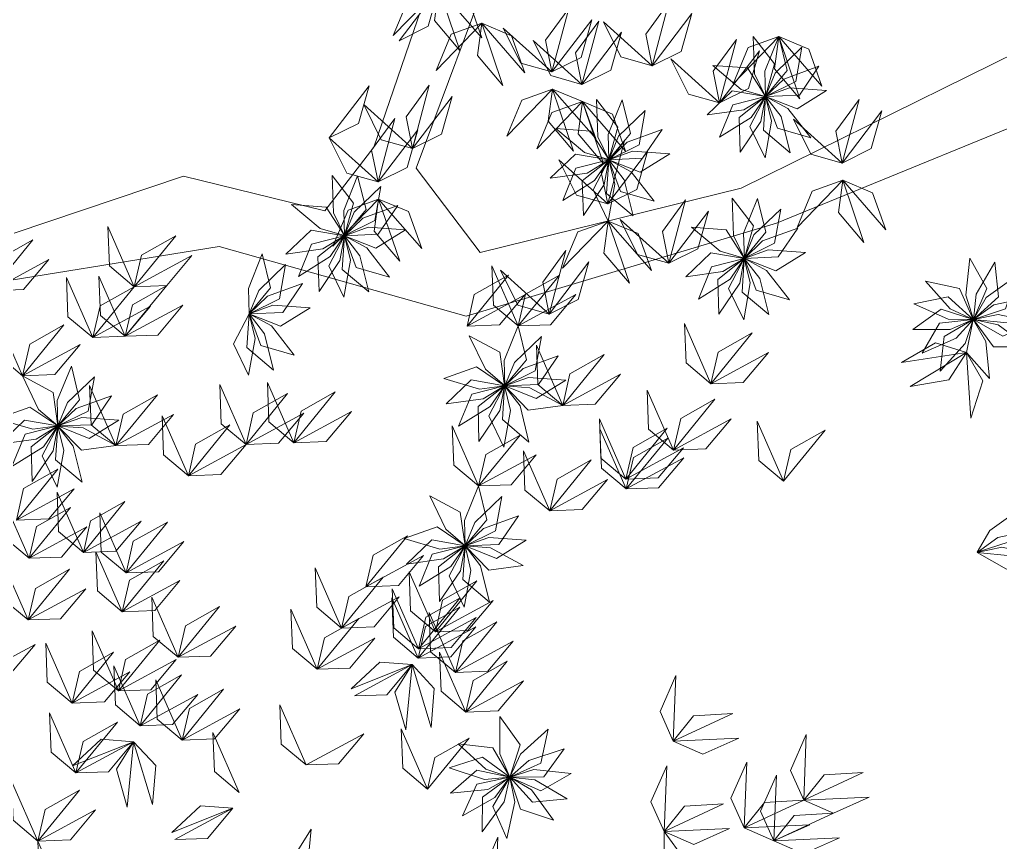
# Model space of a CAD drawing. Header units: inches. Extents: x 15 to 22798, y 21 to 21519.
# Drawn here: x 17793.2 to 17882.8, y 11111.6 to 11186.7 of the extents above; entities that cross this region are included whole.
import ezdxf

# ---------------------------------------------------------------- set-up
doc = ezdxf.new("R2010")
doc.units = ezdxf.units.IN
doc.header["$MEASUREMENT"] = 0
doc.layers.add('ARREDAMENTO', color=8, linetype='Continuous', lineweight=13)

msp = doc.modelspace()

# ---------------------------------------------------------------- linework, layer by layer
at = {"layer": 'ARREDAMENTO', "linetype": 'Continuous', "lineweight": 0}
msp.add_lwpolyline([(17786.955, 11162.046), (17811.442, 11166.009), (17834.033, 11159.647), (17862.371, 11168.138), (17892.628, 11180.505), (17918.935, 11214.135), (17886.808, 11184.996), (17859.135, 11171.35), (17835.3, 11165.455), (17829.468, 11173.17), (17844.147, 11212.558), (17857.584, 11239.691), (17864.61, 11257.127), (17844.738, 11226.746), (17836.432, 11206.726), (17825.592, 11175.09), (17821.101, 11169.27), (17808.193, 11172.444), (17792.738, 11167.226)], dxfattribs=at)
at = {"layer": 'ARREDAMENTO', "lineweight": 0}
for points in [[(17831.524, 11189.591), (17828.732, 11188.595), (17827.351, 11185.283), (17831.524, 11189.591)], [(17827.894, 11184.817), (17830.547, 11186.138), (17831.524, 11189.591), (17827.894, 11184.817)], [(17831.524, 11189.591), (17831.135, 11186.652), (17833.45, 11183.91), (17831.524, 11189.591)], [(17831.524, 11189.591), (17834.261, 11188.45), (17835.466, 11185.07), (17831.524, 11189.591)], [(17851.014, 11182.523), (17850.429, 11185.429), (17852.556, 11188.319), (17851.014, 11182.523)], [(17841.862, 11181.96), (17841.277, 11184.866), (17843.405, 11187.756), (17841.862, 11181.96)], [(17851.014, 11182.523), (17853.668, 11183.844), (17854.645, 11187.297), (17851.014, 11182.523)], [(17835.444, 11186.413), (17832.651, 11185.417), (17831.27, 11182.105), (17835.444, 11186.413)], [(17835.444, 11186.413), (17835.054, 11183.474), (17837.37, 11180.733), (17835.444, 11186.413)], [(17835.444, 11186.413), (17838.18, 11185.272), (17839.385, 11181.892), (17835.444, 11186.413)], [(17841.862, 11181.96), (17844.516, 11183.281), (17845.493, 11186.734), (17841.862, 11181.96)], [(17844.598, 11180.819), (17844.013, 11183.725), (17846.141, 11186.615), (17844.598, 11180.819)], [(17851.014, 11182.523), (17848.161, 11183.33), (17846.562, 11186.542), (17851.014, 11182.523)], [(17841.862, 11181.96), (17839.01, 11182.766), (17837.41, 11185.979), (17841.862, 11181.96)], [(17844.598, 11180.819), (17847.252, 11182.14), (17848.229, 11185.593), (17844.598, 11180.819)], [(17862.587, 11185.192), (17859.794, 11184.197), (17858.413, 11180.885), (17862.587, 11185.192)], [(17860.256, 11185.211), (17860.375, 11181.805), (17861.379, 11179.728), (17862.209, 11182.699), (17860.256, 11185.211)], [(17862.587, 11185.192), (17861.31, 11182.032), (17861.382, 11179.727), (17863.349, 11182.103), (17862.587, 11185.192)], [(17862.587, 11185.192), (17862.197, 11182.254), (17864.513, 11179.512), (17862.587, 11185.192)], [(17862.587, 11185.192), (17865.323, 11184.051), (17866.528, 11180.671), (17862.587, 11185.192)], [(17844.598, 11180.819), (17841.746, 11181.626), (17840.146, 11184.838), (17844.598, 11180.819)], [(17857.179, 11179.133), (17856.594, 11182.04), (17858.722, 11184.93), (17857.179, 11179.133)], [(17857.179, 11179.133), (17859.833, 11180.454), (17860.81, 11183.908), (17857.179, 11179.133)], [(17864.708, 11184.227), (17862.256, 11181.859), (17861.385, 11179.724), (17864.148, 11181.095), (17864.708, 11184.227)], [(17857.179, 11179.133), (17854.327, 11179.94), (17852.727, 11183.153), (17857.179, 11179.133)], [(17856.546, 11182.562), (17859.157, 11180.371), (17861.372, 11179.727), (17859.719, 11182.332), (17856.546, 11182.562)], [(17866.253, 11182.482), (17863.051, 11181.317), (17861.386, 11179.72), (17864.467, 11179.849), (17866.253, 11182.482)], [(17821.518, 11175.928), (17824.172, 11177.249), (17825.149, 11180.702), (17821.518, 11175.928)], [(17829.113, 11174.956), (17828.528, 11177.862), (17830.655, 11180.752), (17829.113, 11174.956)], [(17841.915, 11180.393), (17839.122, 11179.397), (17837.741, 11176.085), (17841.915, 11180.393)], [(17841.915, 11180.393), (17841.525, 11177.454), (17843.841, 11174.712), (17841.915, 11180.393)], [(17841.915, 11180.393), (17844.651, 11179.252), (17845.856, 11175.872), (17841.915, 11180.393)], [(17856.032, 11178.031), (17859.407, 11178.506), (17861.368, 11179.721), (17858.327, 11180.236), (17856.032, 11178.031)], [(17866.955, 11180.26), (17863.555, 11180.498), (17861.385, 11179.716), (17864.253, 11178.581), (17866.955, 11180.26)], [(17829.113, 11174.956), (17826.26, 11175.763), (17824.661, 11178.975), (17829.113, 11174.956)], [(17829.113, 11174.956), (17831.767, 11176.277), (17832.744, 11179.73), (17829.113, 11174.956)], [(17844.651, 11179.252), (17841.858, 11178.256), (17840.477, 11174.944), (17844.651, 11179.252)], [(17844.651, 11179.252), (17844.261, 11176.313), (17846.577, 11173.572), (17844.651, 11179.252)], [(17844.651, 11179.252), (17847.387, 11178.111), (17848.592, 11174.731), (17844.651, 11179.252)], [(17845.932, 11179.434), (17846.051, 11176.028), (17847.055, 11173.951), (17847.885, 11176.922), (17845.932, 11179.434)], [(17848.262, 11179.415), (17846.986, 11176.255), (17847.058, 11173.949), (17849.025, 11176.326), (17848.262, 11179.415)], [(17857.181, 11176.003), (17860.072, 11177.81), (17861.368, 11179.717), (17858.38, 11178.951), (17857.181, 11176.003)], [(17859.055, 11174.618), (17860.961, 11177.444), (17861.37, 11179.714), (17858.952, 11177.798), (17859.055, 11174.618)], [(17861.331, 11174.115), (17861.923, 11177.472), (17861.373, 11179.712), (17859.943, 11176.978), (17861.331, 11174.115)], [(17863.615, 11174.581), (17862.79, 11177.888), (17861.376, 11179.711), (17861.182, 11176.632), (17863.615, 11174.581)], [(17865.511, 11175.935), (17863.413, 11178.621), (17861.38, 11179.711), (17862.455, 11176.82), (17865.511, 11175.935)], [(17868.376, 11173.638), (17867.791, 11176.544), (17869.918, 11179.434), (17868.376, 11173.638)], [(17850.384, 11178.45), (17847.932, 11176.082), (17847.061, 11173.946), (17849.823, 11175.318), (17850.384, 11178.45)], [(17868.376, 11173.638), (17871.029, 11174.959), (17872.006, 11178.412), (17868.376, 11173.638)], [(17825.97, 11171.909), (17825.386, 11174.815), (17827.513, 11177.705), (17825.97, 11171.909)], [(17868.376, 11173.638), (17865.523, 11174.444), (17863.924, 11177.657), (17868.376, 11173.638)], [(17825.97, 11171.909), (17828.624, 11173.23), (17829.601, 11176.683), (17825.97, 11171.909)], [(17842.222, 11176.784), (17844.833, 11174.593), (17847.048, 11173.95), (17845.395, 11176.554), (17842.222, 11176.784)], [(17851.929, 11176.705), (17848.726, 11175.539), (17847.061, 11173.943), (17850.143, 11174.072), (17851.929, 11176.705)], [(17825.97, 11171.909), (17823.118, 11172.715), (17821.518, 11175.928), (17825.97, 11171.909)], [(17846.955, 11169.905), (17846.37, 11172.811), (17848.497, 11175.701), (17846.955, 11169.905)], [(17841.708, 11172.254), (17845.083, 11172.728), (17847.044, 11173.944), (17844.002, 11174.458), (17841.708, 11172.254)], [(17846.955, 11169.905), (17849.608, 11171.226), (17850.585, 11174.679), (17846.955, 11169.905)], [(17852.631, 11174.483), (17849.231, 11174.72), (17847.061, 11173.939), (17849.929, 11172.803), (17852.631, 11174.483)], [(17846.955, 11169.905), (17844.102, 11170.711), (17842.502, 11173.924), (17846.955, 11169.905)], [(17842.857, 11170.226), (17845.747, 11172.032), (17847.044, 11173.94), (17844.056, 11173.173), (17842.857, 11170.226)], [(17844.731, 11168.841), (17846.637, 11171.666), (17847.045, 11173.937), (17844.628, 11172.021), (17844.731, 11168.841)], [(17847.007, 11168.338), (17847.599, 11171.694), (17847.048, 11173.934), (17845.619, 11171.201), (17847.007, 11168.338)], [(17849.29, 11168.804), (17848.466, 11172.111), (17847.052, 11173.933), (17846.858, 11170.855), (17849.29, 11168.804)], [(17851.187, 11170.158), (17849.089, 11172.844), (17847.056, 11173.934), (17848.131, 11171.043), (17851.187, 11170.158)], [(17821.779, 11172.491), (17821.898, 11169.084), (17822.902, 11167.007), (17823.732, 11169.978), (17821.779, 11172.491)], [(17824.11, 11172.472), (17822.833, 11169.311), (17822.906, 11167.006), (17824.872, 11169.382), (17824.11, 11172.472)], [(17868.428, 11172.071), (17865.636, 11171.075), (17864.254, 11167.763), (17868.428, 11172.071)], [(17868.428, 11172.071), (17868.038, 11169.132), (17870.354, 11166.39), (17868.428, 11172.071)], [(17868.428, 11172.071), (17871.164, 11170.93), (17872.369, 11167.55), (17868.428, 11172.071)], [(17826.231, 11171.506), (17823.779, 11169.138), (17822.908, 11167.003), (17825.671, 11168.374), (17826.231, 11171.506)], [(17826.023, 11170.342), (17823.231, 11169.346), (17821.849, 11166.034), (17826.023, 11170.342)], [(17826.023, 11170.342), (17825.633, 11167.403), (17827.949, 11164.661), (17826.023, 11170.342)], [(17826.023, 11170.342), (17828.759, 11169.201), (17829.964, 11165.821), (17826.023, 11170.342)], [(17852.534, 11164.475), (17851.949, 11167.381), (17854.076, 11170.271), (17852.534, 11164.475)], [(17858.319, 11170.419), (17858.438, 11167.013), (17859.442, 11164.936), (17860.271, 11167.907), (17858.319, 11170.419)], [(17860.649, 11170.4), (17859.373, 11167.24), (17859.445, 11164.934), (17861.411, 11167.311), (17860.649, 11170.4)], [(17818.069, 11169.841), (17820.68, 11167.65), (17822.895, 11167.006), (17821.243, 11169.611), (17818.069, 11169.841)], [(17827.777, 11169.762), (17824.574, 11168.596), (17822.909, 11166.999), (17825.991, 11167.128), (17827.777, 11169.762)], [(17852.534, 11164.475), (17855.187, 11165.796), (17856.164, 11169.249), (17852.534, 11164.475)], [(17862.771, 11169.435), (17860.319, 11167.067), (17859.447, 11164.932), (17862.21, 11166.303), (17862.771, 11169.435)], [(17847.007, 11168.338), (17844.215, 11167.342), (17842.833, 11164.03), (17847.007, 11168.338)], [(17847.007, 11168.338), (17846.617, 11165.399), (17848.933, 11162.657), (17847.007, 11168.338)], [(17847.007, 11168.338), (17849.743, 11167.197), (17850.948, 11163.817), (17847.007, 11168.338)], [(17852.534, 11164.475), (17849.681, 11165.282), (17848.081, 11168.494), (17852.534, 11164.475)], [(17803.701, 11162.341), (17801.432, 11164.249), (17801.294, 11167.834), (17803.701, 11162.341)], [(17817.555, 11165.31), (17820.931, 11165.785), (17822.891, 11167), (17819.85, 11167.515), (17817.555, 11165.31)], [(17828.479, 11167.539), (17825.079, 11167.777), (17822.908, 11166.995), (17825.776, 11165.86), (17828.479, 11167.539)], [(17854.608, 11167.769), (17857.219, 11165.579), (17859.435, 11164.935), (17857.782, 11167.54), (17854.608, 11167.769)], [(17864.316, 11167.69), (17861.113, 11166.524), (17859.448, 11164.928), (17862.53, 11165.057), (17864.316, 11167.69)], [(17790.631, 11161.973), (17791.292, 11164.863), (17794.419, 11166.623), (17790.631, 11161.973)], [(17803.701, 11162.341), (17804.362, 11165.231), (17807.489, 11166.991), (17803.701, 11162.341)], [(17818.704, 11163.282), (17821.595, 11165.089), (17822.891, 11166.997), (17819.904, 11166.23), (17818.704, 11163.282)], [(17820.579, 11161.897), (17822.484, 11164.723), (17822.893, 11166.993), (17820.475, 11165.077), (17820.579, 11161.897)], [(17822.854, 11161.394), (17823.446, 11164.751), (17822.896, 11166.991), (17821.467, 11164.257), (17822.854, 11161.394)], [(17825.138, 11161.86), (17824.313, 11165.167), (17822.899, 11166.99), (17822.705, 11163.911), (17825.138, 11161.86)], [(17827.034, 11163.215), (17824.936, 11165.9), (17822.903, 11166.99), (17823.978, 11164.099), (17827.034, 11163.215)], [(17841.6, 11159.843), (17841.015, 11162.749), (17843.143, 11165.639), (17841.6, 11159.843)], [(17865.018, 11165.468), (17861.618, 11165.706), (17859.448, 11164.924), (17862.315, 11163.789), (17865.018, 11165.468)], [(17790.631, 11161.973), (17793.593, 11162.087), (17795.903, 11164.833), (17790.631, 11161.973)], [(17803.701, 11162.341), (17806.663, 11162.455), (17808.973, 11165.201), (17803.701, 11162.341)], [(17815.398, 11165.334), (17814.121, 11162.174), (17814.194, 11159.869), (17816.16, 11162.245), (17815.398, 11165.334)], [(17841.6, 11159.843), (17844.254, 11161.164), (17845.231, 11164.617), (17841.6, 11159.843)], [(17854.095, 11163.239), (17857.47, 11163.714), (17859.43, 11164.929), (17856.389, 11165.444), (17854.095, 11163.239)], [(17855.244, 11161.211), (17858.134, 11163.018), (17859.431, 11164.925), (17856.443, 11164.158), (17855.244, 11161.211)], [(17857.118, 11159.826), (17859.024, 11162.652), (17859.432, 11164.922), (17857.015, 11163.006), (17857.118, 11159.826)], [(17859.394, 11159.323), (17859.985, 11162.68), (17859.435, 11164.92), (17858.006, 11162.186), (17859.394, 11159.323)], [(17861.677, 11159.789), (17860.853, 11163.096), (17859.439, 11164.919), (17859.245, 11161.84), (17861.677, 11159.789)], [(17863.574, 11161.143), (17861.475, 11163.829), (17859.442, 11164.919), (17860.517, 11162.028), (17863.574, 11161.143)], [(17880.031, 11164.94), (17879.666, 11161.551), (17880.365, 11159.353), (17881.608, 11162.176), (17880.031, 11164.94)], [(17882.335, 11164.59), (17880.623, 11161.643), (17880.368, 11159.35), (17882.651, 11161.424), (17882.335, 11164.59)], [(17817.52, 11164.369), (17815.068, 11162.001), (17814.196, 11159.866), (17816.959, 11161.237), (17817.52, 11164.369)], [(17838.776, 11158.754), (17836.507, 11160.661), (17836.369, 11164.247), (17838.776, 11158.754)], [(17841.6, 11159.843), (17838.748, 11160.65), (17837.148, 11163.862), (17841.6, 11159.843)], [(17799.913, 11157.691), (17797.644, 11159.598), (17797.506, 11163.184), (17799.913, 11157.691)], [(17802.875, 11157.804), (17800.606, 11159.712), (17800.468, 11163.298), (17802.875, 11157.804)], [(17834.105, 11158.727), (17834.766, 11161.617), (17837.893, 11163.378), (17834.105, 11158.727)], [(17838.776, 11158.754), (17839.437, 11161.643), (17842.564, 11163.404), (17838.776, 11158.754)], [(17875.982, 11162.843), (17878.256, 11160.304), (17880.358, 11159.353), (17879.091, 11162.165), (17875.982, 11162.843)], [(17884.298, 11163.334), (17881.535, 11161.338), (17880.37, 11159.347), (17883.299, 11160.313), (17884.298, 11163.334)], [(17799.913, 11157.691), (17800.574, 11160.58), (17803.701, 11162.341), (17799.913, 11157.691)], [(17802.875, 11157.804), (17803.536, 11160.694), (17806.663, 11162.455), (17802.875, 11157.804)], [(17819.065, 11162.624), (17815.862, 11161.459), (17814.197, 11159.862), (17817.279, 11159.991), (17819.065, 11162.624)], [(17834.105, 11158.727), (17837.067, 11158.841), (17839.377, 11161.588), (17834.105, 11158.727)], [(17838.776, 11158.754), (17841.739, 11158.867), (17844.048, 11161.614), (17838.776, 11158.754)], [(17874.938, 11160.759), (17878.048, 11159.365), (17880.355, 11159.35), (17878.054, 11161.405), (17874.938, 11160.759)], [(17885.58, 11161.388), (17882.245, 11160.688), (17880.37, 11159.344), (17883.439, 11159.034), (17885.58, 11161.388)], [(17799.913, 11157.691), (17802.875, 11157.804), (17805.185, 11160.551), (17799.913, 11157.691)], [(17802.875, 11157.804), (17805.837, 11157.918), (17808.147, 11160.665), (17802.875, 11157.804)], [(17819.767, 11160.402), (17816.367, 11160.64), (17814.197, 11159.858), (17817.064, 11158.723), (17819.767, 11160.402)], [(17874.831, 11158.431), (17878.24, 11158.422), (17880.353, 11159.347), (17877.415, 11160.288), (17874.831, 11158.431)], [(17793.481, 11154.19), (17791.212, 11156.097), (17791.073, 11159.683), (17793.481, 11154.19)], [(17814.143, 11154.257), (17814.734, 11157.614), (17814.184, 11159.854), (17812.755, 11157.12), (17814.143, 11154.257)], [(17816.426, 11154.723), (17815.601, 11158.03), (17814.188, 11159.853), (17813.994, 11156.774), (17816.426, 11154.723)], [(17818.323, 11156.077), (17816.224, 11158.763), (17814.191, 11159.853), (17815.266, 11156.962), (17818.323, 11156.077)], [(17875.681, 11156.261), (17878.798, 11157.639), (17880.352, 11159.343), (17877.286, 11159.008), (17875.681, 11156.261)], [(17877.34, 11154.624), (17879.627, 11157.151), (17880.354, 11159.34), (17877.689, 11157.786), (17877.34, 11154.624)], [(17881.848, 11153.94), (17881.5, 11157.331), (17880.359, 11159.336), (17879.731, 11156.316), (17881.848, 11153.94)], [(17885.372, 11156.833), (17882.62, 11158.844), (17880.367, 11159.337), (17882.19, 11156.85), (17885.372, 11156.833)], [(17885.96, 11159.088), (17882.628, 11159.806), (17880.369, 11159.34), (17883.047, 11157.809), (17885.96, 11159.088)], [(17793.481, 11154.19), (17794.142, 11157.079), (17797.269, 11158.84), (17793.481, 11154.19)], [(17838.776, 11158.754), (17837.485, 11155.599), (17837.547, 11153.293), (17839.524, 11155.661), (17838.776, 11158.754)], [(17856.381, 11153.466), (17854.112, 11155.374), (17853.973, 11158.96), (17856.381, 11153.466)], [(17834.305, 11157.863), (17835.785, 11154.792), (17837.54, 11153.295), (17837.104, 11156.349), (17834.305, 11157.863)], [(17840.893, 11157.779), (17838.431, 11155.422), (17837.549, 11153.29), (17840.318, 11154.649), (17840.893, 11157.779)], [(17856.381, 11153.466), (17857.042, 11156.356), (17860.169, 11158.116), (17856.381, 11153.466)], [(17793.481, 11154.19), (17796.443, 11154.303), (17798.753, 11157.05), (17793.481, 11154.19)], [(17842.849, 11151.487), (17840.58, 11153.394), (17840.442, 11156.98), (17842.849, 11151.487)], [(17879.731, 11156.316), (17876.907, 11157.217), (17873.8, 11155.42), (17879.731, 11156.316)], [(17842.43, 11156.027), (17839.222, 11154.876), (17837.55, 11153.287), (17840.632, 11153.402), (17842.43, 11156.027)], [(17842.849, 11151.487), (17843.51, 11154.376), (17846.637, 11156.137), (17842.849, 11151.487)], [(17856.381, 11153.466), (17859.343, 11153.58), (17861.653, 11156.326), (17856.381, 11153.466)], [(17879.731, 11156.316), (17878.126, 11153.823), (17874.587, 11153.232), (17879.731, 11156.316)], [(17879.731, 11156.316), (17881.216, 11153.75), (17880.126, 11150.331), (17879.731, 11156.316)], [(17797.952, 11155.081), (17796.661, 11151.926), (17796.723, 11149.62), (17798.7, 11151.988), (17797.952, 11155.081)], [(17831.975, 11153.943), (17835.247, 11152.989), (17837.534, 11153.292), (17834.973, 11155.01), (17831.975, 11153.943)], [(17793.481, 11154.19), (17794.961, 11151.119), (17796.716, 11149.622), (17796.279, 11152.676), (17793.481, 11154.19)], [(17800.069, 11154.106), (17797.606, 11151.749), (17796.725, 11149.618), (17799.494, 11150.976), (17800.069, 11154.106)], [(17832.189, 11151.623), (17835.566, 11152.082), (17837.532, 11153.288), (17834.493, 11153.817), (17832.189, 11151.623)], [(17843.122, 11153.801), (17839.723, 11154.055), (17837.549, 11153.283), (17840.412, 11152.134), (17843.122, 11153.801)], [(17842.849, 11151.487), (17845.811, 11151.6), (17848.121, 11154.347), (17842.849, 11151.487)], [(17802.025, 11147.814), (17799.756, 11149.721), (17799.618, 11153.307), (17802.025, 11147.814)], [(17813.912, 11147.913), (17811.643, 11149.82), (17811.505, 11153.406), (17813.912, 11147.913)], [(17818.274, 11148.08), (17816.005, 11149.988), (17815.867, 11153.574), (17818.274, 11148.08)], [(17833.328, 11149.59), (17836.227, 11151.383), (17837.532, 11153.284), (17834.541, 11152.531), (17833.328, 11149.59)], [(17835.196, 11148.196), (17837.115, 11151.013), (17837.534, 11153.281), (17835.108, 11151.376), (17835.196, 11148.196)], [(17837.47, 11147.682), (17838.077, 11151.036), (17837.537, 11153.279), (17836.095, 11150.552), (17837.47, 11147.682)], [(17839.755, 11148.138), (17838.946, 11151.448), (17837.541, 11153.278), (17837.332, 11150.2), (17839.755, 11148.138)], [(17842.849, 11151.487), (17839.847, 11153.101), (17837.547, 11153.28), (17839.695, 11151.066), (17842.849, 11151.487)], [(17801.606, 11152.354), (17798.398, 11151.203), (17796.726, 11149.614), (17799.808, 11149.729), (17801.606, 11152.354)], [(17802.025, 11147.814), (17802.686, 11150.703), (17805.813, 11152.464), (17802.025, 11147.814)], [(17813.912, 11147.913), (17814.573, 11150.802), (17817.701, 11152.563), (17813.912, 11147.913)], [(17818.274, 11148.08), (17818.935, 11150.97), (17822.062, 11152.73), (17818.274, 11148.08)], [(17852.967, 11147.399), (17850.698, 11149.307), (17850.56, 11152.893), (17852.967, 11147.399)], [(17852.967, 11147.399), (17853.629, 11150.289), (17856.756, 11152.049), (17852.967, 11147.399)], [(17791.151, 11150.27), (17794.423, 11149.316), (17796.709, 11149.619), (17794.148, 11151.338), (17791.151, 11150.27)], [(17802.298, 11150.128), (17798.899, 11150.382), (17796.725, 11149.61), (17799.588, 11148.461), (17802.298, 11150.128)], [(17802.025, 11147.814), (17804.987, 11147.927), (17807.297, 11150.674), (17802.025, 11147.814)], [(17808.64, 11145.052), (17806.371, 11146.96), (17806.233, 11150.546), (17808.64, 11145.052)], [(17813.912, 11147.913), (17816.875, 11148.026), (17819.184, 11150.773), (17813.912, 11147.913)], [(17818.274, 11148.08), (17821.236, 11148.194), (17823.546, 11150.94), (17818.274, 11148.08)], [(17848.61, 11144.754), (17846.341, 11146.662), (17846.203, 11150.248), (17848.61, 11144.754)], [(17852.967, 11147.399), (17855.93, 11147.513), (17858.239, 11150.259), (17852.967, 11147.399)], [(17791.365, 11147.95), (17794.742, 11148.409), (17796.708, 11149.615), (17793.669, 11150.144), (17791.365, 11147.95)], [(17792.504, 11145.917), (17795.403, 11147.71), (17796.708, 11149.611), (17793.717, 11148.858), (17792.504, 11145.917)], [(17794.372, 11144.523), (17796.291, 11147.34), (17796.71, 11149.608), (17794.284, 11147.703), (17794.372, 11144.523)], [(17796.645, 11144.009), (17797.253, 11147.363), (17796.713, 11149.606), (17795.271, 11146.879), (17796.645, 11144.009)], [(17798.931, 11144.465), (17798.122, 11147.775), (17796.716, 11149.605), (17796.508, 11146.527), (17798.931, 11144.465)], [(17802.025, 11147.814), (17799.023, 11149.428), (17796.723, 11149.607), (17798.871, 11147.393), (17802.025, 11147.814)], [(17808.64, 11145.052), (17809.302, 11147.942), (17812.429, 11149.702), (17808.64, 11145.052)], [(17835.162, 11144.127), (17832.893, 11146.035), (17832.755, 11149.621), (17835.162, 11144.127)], [(17848.65, 11143.854), (17846.381, 11145.761), (17846.243, 11149.347), (17848.65, 11143.854)], [(17848.61, 11144.754), (17849.271, 11147.644), (17852.398, 11149.404), (17848.61, 11144.754)], [(17863.027, 11144.562), (17860.758, 11146.47), (17860.62, 11150.056), (17863.027, 11144.562)], [(17835.162, 11144.127), (17835.824, 11147.017), (17838.951, 11148.777), (17835.162, 11144.127)], [(17848.65, 11143.854), (17849.311, 11146.743), (17852.438, 11148.504), (17848.65, 11143.854)], [(17863.027, 11144.562), (17863.688, 11147.452), (17866.815, 11149.213), (17863.027, 11144.562)], [(17808.64, 11145.052), (17811.603, 11145.166), (17813.912, 11147.913), (17808.64, 11145.052)], [(17848.61, 11144.754), (17851.572, 11144.868), (17853.882, 11147.614), (17848.61, 11144.754)], [(17835.162, 11144.127), (17838.125, 11144.241), (17840.434, 11146.987), (17835.162, 11144.127)], [(17841.666, 11141.851), (17839.397, 11143.758), (17839.259, 11147.344), (17841.666, 11141.851)], [(17848.65, 11143.854), (17851.612, 11143.967), (17853.922, 11146.714), (17848.65, 11143.854)], [(17841.666, 11141.851), (17842.327, 11144.74), (17845.454, 11146.501), (17841.666, 11141.851)], [(17792.925, 11141.004), (17793.586, 11143.894), (17796.713, 11145.654), (17792.925, 11141.004)], [(17835.162, 11144.127), (17833.871, 11140.973), (17833.933, 11138.667), (17835.91, 11141.034), (17835.162, 11144.127)], [(17841.666, 11141.851), (17844.629, 11141.964), (17846.938, 11144.711), (17841.666, 11141.851)], [(17792.925, 11141.004), (17795.887, 11141.118), (17798.197, 11143.864), (17792.925, 11141.004)], [(17799.052, 11138.054), (17796.783, 11139.962), (17796.645, 11143.548), (17799.052, 11138.054)], [(17830.691, 11143.236), (17832.171, 11140.166), (17833.926, 11138.669), (17833.49, 11141.722), (17830.691, 11143.236)], [(17837.279, 11143.152), (17834.817, 11140.795), (17833.935, 11138.664), (17836.705, 11140.022), (17837.279, 11143.152)], [(17794.099, 11137.522), (17791.83, 11139.43), (17791.692, 11143.016), (17794.099, 11137.522)], [(17794.099, 11137.522), (17794.76, 11140.412), (17797.887, 11142.172), (17794.099, 11137.522)], [(17799.052, 11138.054), (17799.713, 11140.944), (17802.841, 11142.705), (17799.052, 11138.054)], [(17802.951, 11136.178), (17800.682, 11138.086), (17800.543, 11141.672), (17802.951, 11136.178)], [(17838.817, 11141.4), (17835.608, 11140.249), (17833.936, 11138.66), (17837.019, 11138.775), (17838.817, 11141.4)], [(17884.642, 11142.05), (17881.88, 11140.054), (17880.714, 11138.063), (17883.643, 11139.029), (17884.642, 11142.05)], [(17794.099, 11137.522), (17797.061, 11137.636), (17799.371, 11140.382), (17794.099, 11137.522)], [(17799.052, 11138.054), (17802.015, 11138.168), (17804.324, 11140.915), (17799.052, 11138.054)], [(17802.951, 11136.178), (17803.612, 11139.068), (17806.739, 11140.828), (17802.951, 11136.178)], [(17828.361, 11139.317), (17831.633, 11138.362), (17833.92, 11138.665), (17831.359, 11140.384), (17828.361, 11139.317)], [(17824.867, 11134.912), (17825.528, 11137.802), (17828.655, 11139.562), (17824.867, 11134.912)], [(17885.925, 11140.104), (17882.589, 11139.404), (17880.714, 11138.059), (17883.783, 11137.75), (17885.925, 11140.104)], [(17802.951, 11136.178), (17805.913, 11136.292), (17808.223, 11139.038), (17802.951, 11136.178)], [(17828.575, 11136.996), (17831.952, 11137.455), (17833.918, 11138.661), (17830.88, 11139.19), (17828.575, 11136.996)], [(17829.715, 11134.963), (17832.613, 11136.756), (17833.919, 11138.658), (17830.927, 11137.905), (17829.715, 11134.963)], [(17831.582, 11133.569), (17833.501, 11136.386), (17833.92, 11138.654), (17831.494, 11136.75), (17831.582, 11133.569)], [(17833.856, 11133.055), (17834.463, 11136.409), (17833.923, 11138.652), (17832.481, 11135.925), (17833.856, 11133.055)], [(17836.142, 11133.511), (17835.332, 11136.822), (17833.927, 11138.651), (17833.719, 11135.573), (17836.142, 11133.511)], [(17839.235, 11136.86), (17836.233, 11138.474), (17833.934, 11138.653), (17836.081, 11136.44), (17839.235, 11136.86)], [(17839.509, 11139.175), (17836.11, 11139.428), (17833.936, 11138.656), (17836.798, 11137.508), (17839.509, 11139.175)], [(17802.602, 11132.627), (17800.333, 11134.535), (17800.195, 11138.12), (17802.602, 11132.627)], [(17824.867, 11134.912), (17827.829, 11135.026), (17830.139, 11137.772), (17824.867, 11134.912)], [(17886.304, 11137.804), (17882.972, 11138.522), (17880.713, 11138.056), (17883.391, 11136.525), (17886.304, 11137.804)], [(17794.004, 11131.881), (17791.735, 11133.789), (17791.596, 11137.375), (17794.004, 11131.881)], [(17802.602, 11132.627), (17803.263, 11135.517), (17806.39, 11137.277), (17802.602, 11132.627)], [(17794.004, 11131.881), (17794.665, 11134.771), (17797.792, 11136.531), (17794.004, 11131.881)], [(17822.642, 11131.142), (17820.373, 11133.05), (17820.235, 11136.636), (17822.642, 11131.142)], [(17831.214, 11130.794), (17828.945, 11132.702), (17828.807, 11136.288), (17831.214, 11130.794)], [(17802.602, 11132.627), (17805.564, 11132.741), (17807.874, 11135.487), (17802.602, 11132.627)], [(17822.642, 11131.142), (17823.304, 11134.032), (17826.431, 11135.792), (17822.642, 11131.142)], [(17831.214, 11130.794), (17831.875, 11133.684), (17835.003, 11135.445), (17831.214, 11130.794)], [(17794.004, 11131.881), (17796.966, 11131.995), (17799.276, 11134.741), (17794.004, 11131.881)], [(17829.679, 11129.247), (17827.41, 11131.155), (17827.272, 11134.741), (17829.679, 11129.247)], [(17807.704, 11128.468), (17805.435, 11130.376), (17805.297, 11133.962), (17807.704, 11128.468)], [(17822.642, 11131.142), (17825.605, 11131.256), (17827.914, 11134.002), (17822.642, 11131.142)], [(17829.649, 11128.406), (17827.38, 11130.314), (17827.241, 11133.9), (17829.649, 11128.406)], [(17829.679, 11129.247), (17830.341, 11132.137), (17833.468, 11133.897), (17829.679, 11129.247)], [(17831.214, 11130.794), (17834.177, 11130.908), (17836.486, 11133.655), (17831.214, 11130.794)], [(17807.704, 11128.468), (17808.365, 11131.358), (17811.492, 11133.119), (17807.704, 11128.468)], [(17820.418, 11127.372), (17818.149, 11129.28), (17818.011, 11132.866), (17820.418, 11127.372)], [(17829.649, 11128.406), (17830.31, 11131.296), (17833.437, 11133.057), (17829.649, 11128.406)], [(17833.044, 11127.076), (17830.775, 11128.983), (17830.637, 11132.569), (17833.044, 11127.076)], [(17820.418, 11127.372), (17821.079, 11130.262), (17824.206, 11132.022), (17820.418, 11127.372)], [(17829.679, 11129.247), (17832.642, 11129.361), (17834.951, 11132.107), (17829.679, 11129.247)], [(17833.044, 11127.076), (17833.705, 11129.965), (17836.832, 11131.726), (17833.044, 11127.076)], [(17802.252, 11125.394), (17799.983, 11127.302), (17799.845, 11130.888), (17802.252, 11125.394)], [(17807.704, 11128.468), (17810.666, 11128.582), (17812.976, 11131.329), (17807.704, 11128.468)], [(17829.649, 11128.406), (17832.611, 11128.52), (17834.921, 11131.267), (17829.649, 11128.406)], [(17789.381, 11126.794), (17792.343, 11126.908), (17794.653, 11129.655), (17789.381, 11126.794)], [(17798.023, 11124.281), (17795.754, 11126.189), (17795.615, 11129.775), (17798.023, 11124.281)], [(17802.252, 11125.394), (17802.913, 11128.284), (17806.041, 11130.045), (17802.252, 11125.394)], [(17820.418, 11127.372), (17823.38, 11127.486), (17825.69, 11130.232), (17820.418, 11127.372)], [(17833.044, 11127.076), (17836.006, 11127.189), (17838.316, 11129.936), (17833.044, 11127.076)], [(17798.023, 11124.281), (17798.684, 11127.171), (17801.811, 11128.932), (17798.023, 11124.281)], [(17833.995, 11123.454), (17831.726, 11125.362), (17831.587, 11128.948), (17833.995, 11123.454)], [(17802.252, 11125.394), (17805.215, 11125.508), (17807.524, 11128.255), (17802.252, 11125.394)], [(17829.083, 11127.797), (17826.129, 11128.037), (17823.508, 11125.585), (17829.083, 11127.797)], [(17833.995, 11123.454), (17834.656, 11126.344), (17837.783, 11128.104), (17833.995, 11123.454)], [(17798.023, 11124.281), (17800.985, 11124.395), (17803.295, 11127.142), (17798.023, 11124.281)], [(17804.239, 11122.208), (17801.97, 11124.116), (17801.832, 11127.702), (17804.239, 11122.208)], [(17823.811, 11124.937), (17826.774, 11125.05), (17829.083, 11127.797), (17823.811, 11124.937)], [(17829.083, 11127.797), (17827.52, 11125.278), (17828.505, 11121.827), (17829.083, 11127.797)], [(17829.083, 11127.797), (17831.109, 11125.632), (17830.819, 11122.056), (17829.083, 11127.797)], [(17804.239, 11122.208), (17804.9, 11125.098), (17808.028, 11126.858), (17804.239, 11122.208)], [(17808.073, 11120.906), (17805.804, 11122.814), (17805.666, 11126.4), (17808.073, 11120.906)], [(17833.995, 11123.454), (17836.957, 11123.568), (17839.267, 11126.314), (17833.995, 11123.454)], [(17852.948, 11120.81), (17851.742, 11123.517), (17853.185, 11126.803), (17852.948, 11120.81)], [(17808.073, 11120.906), (17808.734, 11123.796), (17811.861, 11125.556), (17808.073, 11120.906)], [(17804.239, 11122.208), (17807.202, 11122.322), (17809.511, 11125.068), (17804.239, 11122.208)], [(17798.371, 11117.898), (17796.102, 11119.806), (17795.964, 11123.391), (17798.371, 11117.898)], [(17808.073, 11120.906), (17811.036, 11121.02), (17813.345, 11123.766), (17808.073, 11120.906)], [(17819.405, 11118.628), (17817.136, 11120.536), (17816.998, 11124.122), (17819.405, 11118.628)], [(17798.371, 11117.898), (17799.032, 11120.788), (17802.159, 11122.548), (17798.371, 11117.898)], [(17837.103, 11123.053), (17837.092, 11119.645), (17838.015, 11117.531), (17838.958, 11120.468), (17837.103, 11123.053)], [(17852.948, 11120.81), (17854.806, 11123.12), (17858.388, 11123.335), (17852.948, 11120.81)], [(17813.289, 11116.119), (17811.02, 11118.027), (17810.882, 11121.613), (17813.289, 11116.119)], [(17830.499, 11116.43), (17828.23, 11118.338), (17828.092, 11121.924), (17830.499, 11116.43)], [(17841.514, 11121.899), (17838.973, 11119.627), (17838.021, 11117.526), (17840.834, 11118.791), (17841.514, 11121.899)], [(17803.643, 11120.758), (17800.689, 11120.998), (17798.068, 11118.546), (17803.643, 11120.758)], [(17798.371, 11117.898), (17801.334, 11118.012), (17803.643, 11120.758), (17798.371, 11117.898)], [(17798.371, 11117.898), (17801.334, 11118.012), (17803.643, 11120.758), (17798.371, 11117.898)], [(17803.643, 11120.758), (17802.08, 11118.239), (17803.065, 11114.788), (17803.643, 11120.758)], [(17803.643, 11120.758), (17805.669, 11118.593), (17805.379, 11115.017), (17803.643, 11120.758)], [(17819.405, 11118.628), (17822.367, 11118.742), (17824.677, 11121.488), (17819.405, 11118.628)], [(17830.499, 11116.43), (17831.16, 11119.32), (17834.288, 11121.08), (17830.499, 11116.43)], [(17852.948, 11120.81), (17855.662, 11119.617), (17858.94, 11121.077), (17852.948, 11120.81)], [(17864.863, 11115.426), (17863.656, 11118.133), (17865.1, 11121.419), (17864.863, 11115.426)], [(17833.294, 11120.547), (17835.819, 11118.258), (17838.008, 11117.53), (17836.456, 11120.196), (17833.294, 11120.547)], [(17842.991, 11120.097), (17839.746, 11119.054), (17838.022, 11117.523), (17841.106, 11117.533), (17842.991, 11120.097)], [(17832.472, 11118.366), (17835.71, 11117.302), (17838.005, 11117.528), (17835.504, 11119.332), (17832.472, 11118.366)], [(17859.423, 11112.9), (17858.216, 11115.608), (17859.66, 11118.893), (17859.423, 11112.9)], [(17832.607, 11116.04), (17835.998, 11116.385), (17838.004, 11117.524), (17834.985, 11118.155), (17832.607, 11116.04)], [(17843.608, 11117.849), (17840.219, 11118.217), (17838.021, 11117.519), (17840.843, 11116.274), (17843.608, 11117.849)], [(17852.107, 11112.564), (17850.901, 11115.272), (17852.345, 11118.557), (17852.107, 11112.564)], [(17794.898, 11111.668), (17792.629, 11113.576), (17792.491, 11117.162), (17794.898, 11111.668)], [(17833.678, 11113.969), (17836.635, 11115.664), (17838.004, 11117.521), (17834.989, 11116.869), (17833.678, 11113.969)], [(17835.498, 11112.513), (17837.51, 11115.264), (17838.005, 11117.517), (17835.516, 11115.695), (17835.498, 11112.513)], [(17837.753, 11111.924), (17838.472, 11115.255), (17838.008, 11117.515), (17836.475, 11114.838), (17837.753, 11111.924)], [(17841.999, 11113.583), (17840.005, 11116.347), (17838.015, 11117.514), (17838.979, 11114.584), (17841.999, 11113.583)], [(17843.257, 11115.545), (17840.311, 11117.259), (17838.019, 11117.516), (17840.091, 11115.231), (17843.257, 11115.545)], [(17862.136, 11111.707), (17860.93, 11114.415), (17862.374, 11117.7), (17862.136, 11111.707)], [(17864.863, 11115.426), (17866.721, 11117.735), (17870.303, 11117.951), (17864.863, 11115.426)], [(17794.898, 11111.668), (17795.559, 11114.558), (17798.686, 11116.318), (17794.898, 11111.668)], [(17859.423, 11112.9), (17861.281, 11115.21), (17864.863, 11115.426), (17859.423, 11112.9)], [(17864.863, 11115.426), (17867.577, 11114.233), (17870.855, 11115.693), (17864.863, 11115.426)], [(17794.898, 11111.668), (17797.861, 11111.782), (17800.17, 11114.528), (17794.898, 11111.668)], [(17812.692, 11114.669), (17809.738, 11114.909), (17807.117, 11112.458), (17812.692, 11114.669)], [(17807.42, 11111.809), (17810.383, 11111.923), (17812.692, 11114.669), (17807.42, 11111.809)], [(17852.107, 11112.564), (17853.965, 11114.874), (17857.547, 11115.089), (17852.107, 11112.564)], [(17862.136, 11111.707), (17863.995, 11114.017), (17867.577, 11114.233), (17862.136, 11111.707)], [(17819.856, 11112.749), (17818.293, 11110.23), (17819.278, 11106.779), (17819.856, 11112.749)], [(17852.107, 11112.564), (17854.821, 11111.371), (17858.099, 11112.831), (17852.107, 11112.564)], [(17859.423, 11112.9), (17862.136, 11111.707), (17865.415, 11113.167), (17859.423, 11112.9)], [(17836.685, 11106.044), (17835.478, 11108.752), (17836.922, 11112.037), (17836.685, 11106.044)], [(17852.107, 11112.564), (17852.096, 11109.155), (17853.02, 11107.042), (17853.962, 11109.979), (17852.107, 11112.564)], [(17862.136, 11111.707), (17864.85, 11110.514), (17868.128, 11111.974), (17862.136, 11111.707)], [(17797.305, 11106.175), (17795.036, 11108.082), (17794.898, 11111.668), (17797.305, 11106.175)]]:
    msp.add_lwpolyline(points, dxfattribs=at)

doc.saveas('drawing.dxf')
